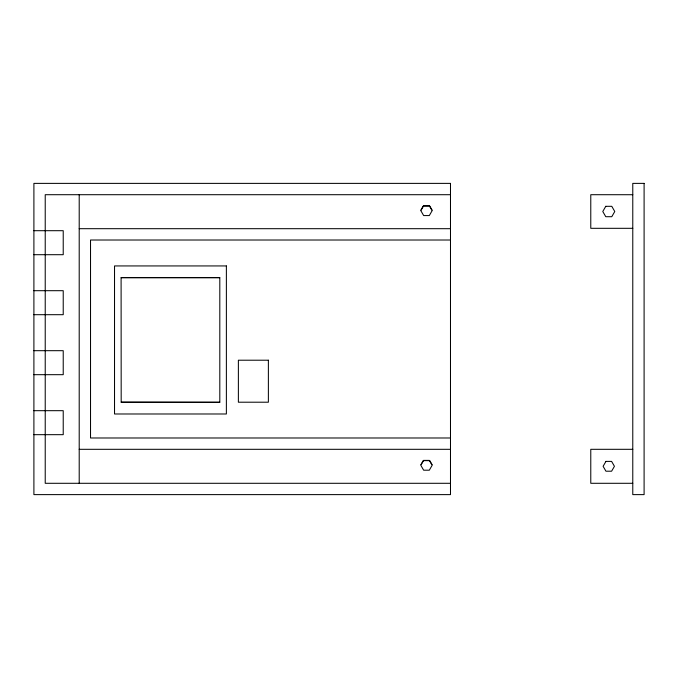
<?xml version="1.0" encoding="UTF-8"?>
<svg xmlns="http://www.w3.org/2000/svg" width="678" height="678" viewBox="0 0 678 678"><rect width="100%" height="100%" fill="white"/><g stroke="black" fill="none" stroke-linecap="round" stroke-linejoin="round"><path stroke-width="1.02" d="M121.184 402.207L219.808 402.359L219.808 277.573L121.099 277.573L121.184 402.207L219.723 402.207M420.894 210.095L423.216 206.053L429.742 206.044L432.072 210.07M420.885 464.684L423.216 460.642L429.759 460.642L432.098 464.684M79.207 449.311L450.489 449.311M450.489 194.705L45.223 194.705L45.223 483.295L450.489 483.295M632.777 194.722L590.775 194.705L590.775 228.316L632.777 228.316M79.207 228.689L450.489 228.689M33.9 230.698L63.223 230.698L63.223 254.699L33.9 254.699M450.489 240.012L90.53 240.012L90.53 437.988L450.489 437.988M121.184 277.717L219.723 277.717M33.9 290.692L63.223 290.692L63.223 314.694L33.9 314.694M33.9 350.687L63.223 350.687L63.223 374.68L33.9 374.68M33.9 410.682L63.223 410.682L63.223 434.674L33.9 434.674M632.777 449.311L590.775 449.311L590.775 483.295L632.777 483.295M79.207 194.705L79.207 483.295M423.657 205.765L420.826 210.663L423.657 215.57L429.318 215.57L432.149 210.663L429.318 205.765L423.657 205.765M423.657 460.387L420.826 465.294L423.657 470.201L429.318 470.201L432.149 465.294L429.318 460.387L423.657 460.387M605.776 206.315L602.776 211.511L605.776 216.706L611.776 216.706L614.777 211.511L611.776 206.315L605.776 206.315M605.946 461.396L603.115 466.303L605.946 471.21L611.607 471.21L614.438 466.303L611.607 461.396L605.946 461.396M450.489 183.382L33.9 183.382L33.9 494.618L450.489 494.618L450.489 183.382M644.1 183.382L632.777 183.382L632.777 494.618L644.1 494.618L644.1 183.382M226.376 265.937L114.531 265.937L114.531 413.987L226.376 413.987L226.376 265.937M268.378 360.213L238.376 360.213L238.376 402.207L268.378 402.207L268.378 360.213"/></g></svg>
